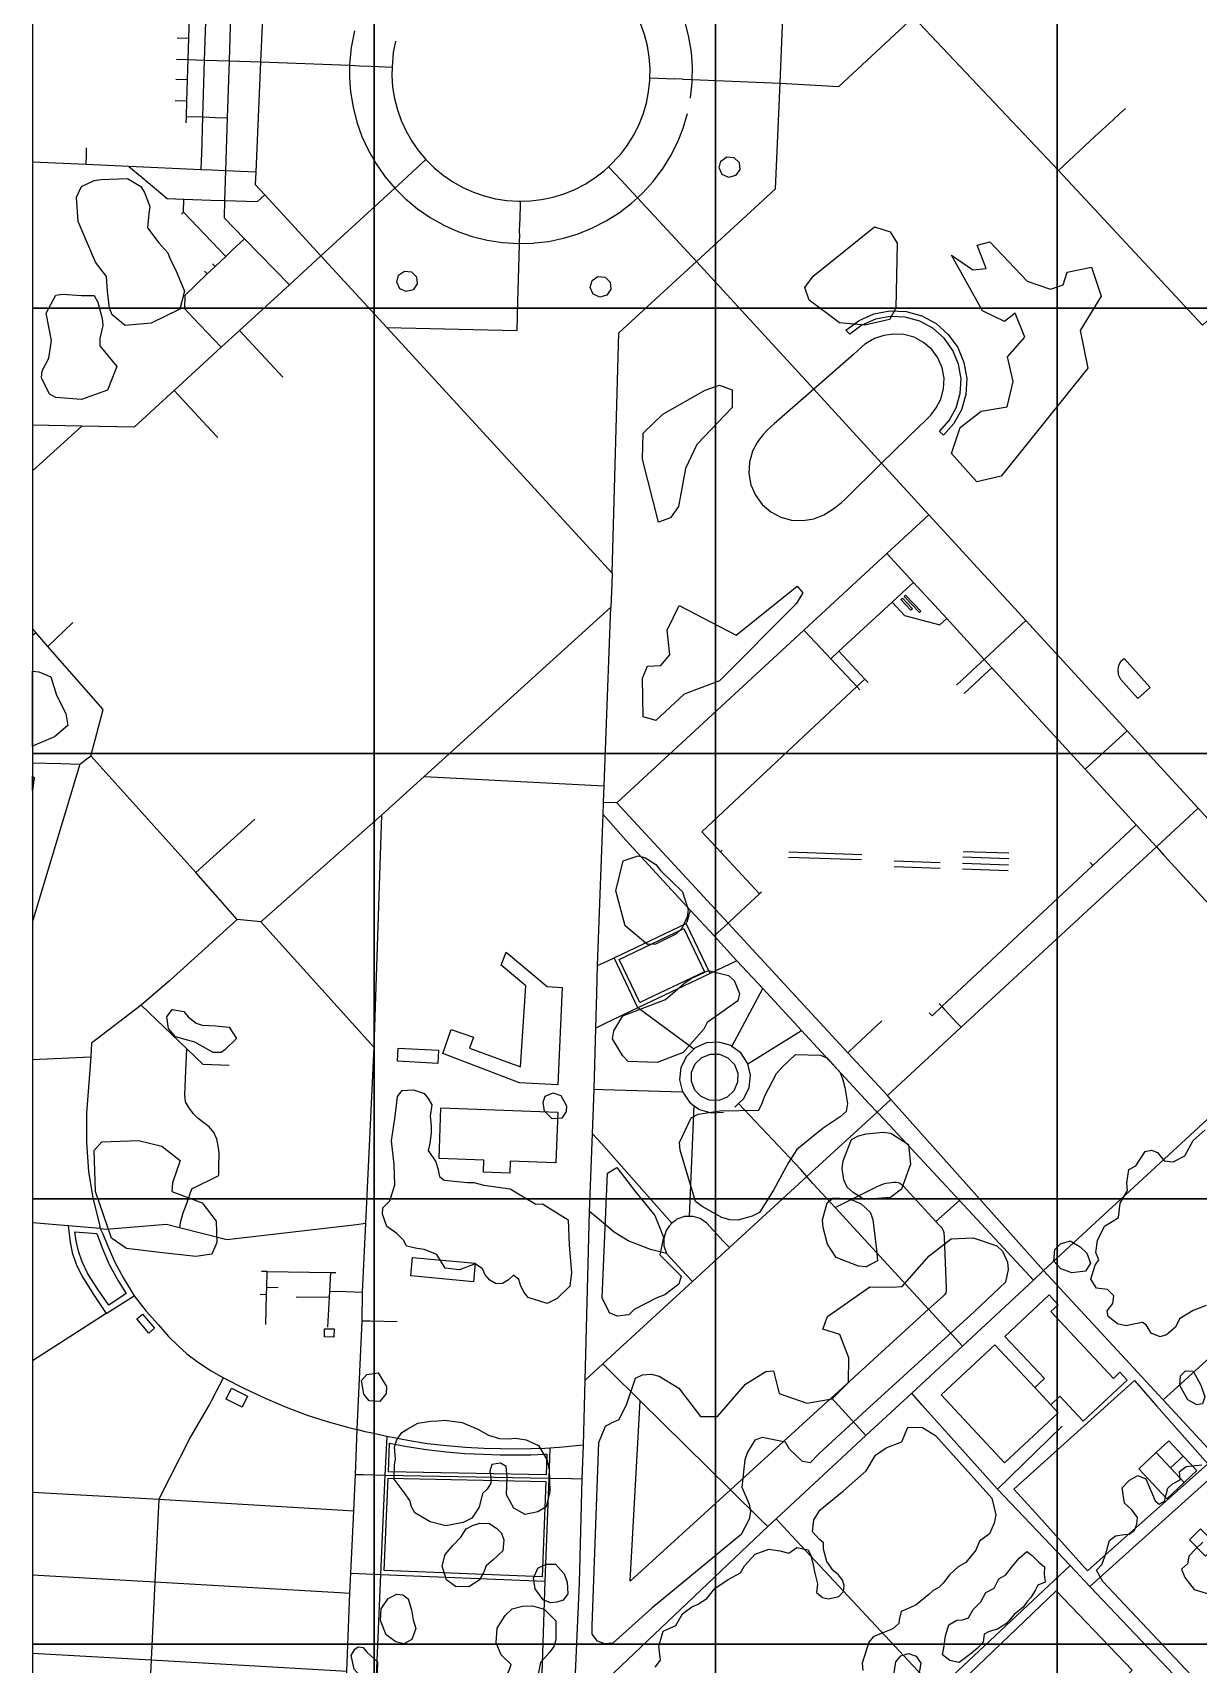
# Model space of a CAD drawing. Header units: metres. Extents: x -907 to 907, y -946 to 946.
# Drawn here: x -906.6 to -597.1, y 112.9 to 546.3 of the extents above; entities that cross this region are included whole.
import ezdxf

# ---------------------------------------------------------------- set-up
doc = ezdxf.new("R2010")
doc.units = ezdxf.units.M
for name, color, linetype in [('GREEN_ATLAS_BUILDING_OSM_LEVELS', 9, 'Continuous'), ('GREEN_ATLAS_TERRAIN_COP90', 3, 'Continuous'), ('OSM_BUILDING', 8, 'Continuous'), ('OSM_GREEN_EXISTING', 94, 'Continuous'), ('OSM_ROAD_LOCAL', 9, 'Continuous'), ('SITE_BORDER', 3, 'Continuous')]:
    doc.layers.add(name, color=color, linetype=linetype)

msp = doc.modelspace()

# ---------------------------------------------------------------- linework, layer by layer
at = {"layer": 'GREEN_ATLAS_BUILDING_OSM_LEVELS'}
for points, elevation in [([(-745.342, 288.651), (-750.831, 300.151), (-733.669, 308.344), (-728.185, 296.845)], 15.214), ([(-770.001, 292.904), (-765.987, 292.681), (-767.15, 266.833), (-777.304, 267.367), (-797.686, 275.171), (-795.454, 281.549), (-789.565, 279.479), (-790.59, 276.551), (-777.072, 271.575), (-775.659, 293.16), (-782.237, 298.648), (-780.911, 302.021)], 17.71), ([(-809.697, 273.078), (-809.522, 276.573), (-798.849, 276.028), (-799.031, 272.532)], 19.393), ([(-767.169, 259.586), (-767.65, 246.116), (-779.798, 246.55), (-779.911, 243.378), (-786.907, 243.634), (-786.795, 246.795), (-798.699, 247.218), (-798.218, 260.688)], 18.765), ([(-636.726, 211.017), (-635.388, 209.581), (-634.319, 208.435), (-636.245, 206.642), (-619.638, 188.876), (-617.906, 190.49), (-615.975, 188.419), (-627.666, 177.499), (-633.856, 184.122), (-636.27, 181.874), (-640.521, 186.416), (-637.983, 188.798), (-648.48, 200.03)], 19.085), ([(-826.597, 199.818), (-829.111, 199.863), (-829.073, 202.067), (-826.56, 202.023)], 26.314), ([(-640.521, 186.416), (-636.27, 181.874), (-634.269, 179.725), (-648.524, 166.4), (-665.393, 184.456), (-651.138, 197.781)], 19.432), ([(-662.004, 106.433), (-634.85, 132.437), (-614.655, 111.397), (-642.597, 84.77)], 21.057)]:
    msp.add_lwpolyline(points, close=True, dxfattribs=dict(at, elevation=elevation))
at = {"layer": 'GREEN_ATLAS_TERRAIN_COP90'}
for points in [[(-906.59, 473.108, 13), (-815.931, 473.108, 17), (-815.931, 591.385, 19), (-906.59, 591.385, 17)], [(-815.931, 473.108, 17), (-725.272, 473.108, 10), (-725.272, 591.385, 13), (-815.931, 591.385, 19)], [(-725.272, 473.108, 10), (-634.613, 473.108, 13), (-634.613, 591.385, 15), (-725.272, 591.385, 13)], [(-634.613, 473.108, 13), (-543.954, 473.108, 19), (-543.954, 591.385, 15), (-634.613, 591.385, 15)], [(-906.59, 354.831, 16), (-815.931, 354.831, 18), (-815.931, 473.108, 17), (-906.59, 473.108, 13)], [(-815.931, 354.831, 18), (-725.272, 354.831, 13), (-725.272, 473.108, 10), (-815.931, 473.108, 17)], [(-725.272, 354.831, 13), (-634.613, 354.831, 12), (-634.613, 473.108, 13), (-725.272, 473.108, 10)], [(-634.613, 354.831, 12), (-543.954, 354.831, 12), (-543.954, 473.108, 19), (-634.613, 473.108, 13)], [(-906.59, 236.554, 29), (-815.931, 236.554, 21), (-815.931, 354.831, 18), (-906.59, 354.831, 16)], [(-815.931, 236.554, 21), (-725.272, 236.554, 16), (-725.272, 354.831, 13), (-815.931, 354.831, 18)], [(-725.272, 236.554, 16), (-634.613, 236.554, 18), (-634.613, 354.831, 12), (-725.272, 354.831, 13)], [(-634.613, 236.554, 18), (-543.954, 236.554, 19), (-543.954, 354.831, 12), (-634.613, 354.831, 12)], [(-906.59, 118.277, 31), (-815.931, 118.277, 37), (-815.931, 236.554, 21), (-906.59, 236.554, 29)], [(-815.931, 118.277, 37), (-725.272, 118.277, 24), (-725.272, 236.554, 16), (-815.931, 236.554, 21)], [(-725.272, 118.277, 24), (-634.613, 118.277, 21), (-634.613, 236.554, 18), (-725.272, 236.554, 16)], [(-634.613, 118.277, 21), (-543.954, 118.277, 17), (-543.954, 236.554, 19), (-634.613, 236.554, 18)], [(-906.59, 0, 36), (-815.931, 0, 34), (-815.931, 118.277, 37), (-906.59, 118.277, 31)], [(-815.931, 0, 34), (-725.272, 0, 26), (-725.272, 118.277, 24), (-815.931, 118.277, 37)], [(-725.272, 0, 26), (-634.613, 0, 20), (-634.613, 118.277, 21), (-725.272, 118.277, 24)], [(-634.613, 0, 20), (-543.954, 0, 16), (-543.954, 118.277, 17), (-634.613, 118.277, 21)]]:
    msp.add_3dface(points, dxfattribs=at)
at = {"layer": 'OSM_BUILDING'}
for points, elevation in [([(-806.158, 216.06), (-805.714, 220.947), (-789.108, 219.433), (-789.552, 214.546)], 22.278), ([(-608.284, 169.194), (-604.445, 165.087), (-600.856, 161.246), (-605.502, 156.905), (-612.93, 164.853)], 19.22), ([(-607.077, 170.33), (-604.945, 172.323), (-601.106, 168.215), (-604.445, 165.087), (-608.284, 169.194)], 19.104), ([(-597.518, 164.374), (-600.856, 161.246), (-604.445, 165.087), (-601.106, 168.215)], 19.066), ([(-595.185, 141.665), (-599.431, 145.951), (-596.48, 148.868), (-592.234, 144.582)], 19.092)]:
    msp.add_lwpolyline(points, close=True, dxfattribs=dict(at, elevation=elevation))
at = {"layer": 'OSM_GREEN_EXISTING'}
for points in [[(-719.044, 511.78), (-718.869, 509.888), (-719.951, 508.318), (-721.789, 507.817), (-723.515, 508.619), (-724.328, 510.333), (-723.846, 512.17), (-722.296, 513.272), (-720.395, 513.116)], [(-867.5, 472.818), (-875.128, 469.123), (-882.005, 468.455), (-885.444, 471.304), (-886.201, 473.063), (-886.701, 477.594), (-886.951, 481.457), (-889.89, 485.308), (-894.498, 496.129), (-894.917, 502.585), (-893.66, 505.435), (-890.221, 507.027), (-888.377, 507.272), (-881.418, 507.528), (-877.898, 505.435), (-876.891, 503.843), (-875.465, 500.069), (-875.716, 498.222), (-876.134, 494.448), (-873.115, 490.429), (-870.682, 487.824), (-870.101, 486.143), (-868.675, 483.383), (-866.243, 477.594)], [(-678.917, 493.357), (-677.072, 490.34), (-677.41, 473.063), (-679.086, 470.047), (-685.626, 468.544), (-692.334, 469.212), (-700.387, 475.245), (-701.557, 478.607), (-699.381, 481.624), (-683.112, 494.704)], [(-622.908, 476.258), (-628.442, 467.197), (-626.428, 457.133), (-649.406, 428.469), (-655.946, 426.955), (-662.654, 434.502), (-660.304, 441.382), (-654.77, 445.734), (-647.893, 446.914), (-646.217, 453.616), (-647.73, 460.161), (-643.197, 465.36), (-645.717, 471.727), (-648.568, 469.546), (-654.433, 472.395), (-662.654, 487.156), (-656.952, 483.294), (-653.426, 483.628), (-655.777, 489.839), (-652.426, 490.674), (-642.528, 480.277), (-636.326, 478.095), (-632.968, 479.275), (-631.962, 482.626), (-625.422, 483.973)], [(-804.658, 481.423), (-804.483, 479.531), (-805.564, 477.972), (-807.396, 477.472), (-809.128, 478.262), (-809.941, 479.987), (-809.459, 481.824), (-807.903, 482.926), (-806.008, 482.77)], [(-753.257, 479.999), (-753.082, 478.106), (-754.164, 476.548), (-755.996, 476.047), (-757.728, 476.837), (-758.54, 478.562), (-758.059, 480.399), (-756.502, 481.501), (-754.608, 481.345)], [(-902.97, 471.727), (-900.45, 476.503), (-898.605, 476.837), (-893.579, 476.425), (-890.221, 476.425), (-889.302, 474.666), (-888.126, 470.303), (-887.958, 468.455), (-888.714, 465.015), (-888.714, 463.089), (-884.269, 457.557), (-886.701, 451.267), (-893.66, 448.84), (-900.45, 449.341), (-902.132, 450.265), (-904.226, 454.629), (-904.057, 456.466), (-902.294, 459.816), (-901.544, 464.514)], [(-687.189, 469.835), (-683.237, 471.56), (-678.998, 472.362), (-674.678, 472.184), (-670.514, 471.037), (-666.712, 468.978), (-663.48, 466.128), (-660.973, 462.622), (-659.322, 458.659), (-658.603, 454.428), (-658.841, 450.165), (-660.022, 446.079), (-662.029, 442.417), (-664.743, 439.334), (-665.849, 440.291), (-663.267, 443.219), (-661.392, 446.625), (-660.297, 450.399), (-660.072, 454.328), (-660.735, 458.224), (-662.254, 461.887), (-664.568, 465.126), (-667.55, 467.765), (-671.058, 469.668), (-674.909, 470.726), (-678.892, 470.893), (-682.812, 470.147), (-686.463, 468.555), (-689.658, 466.184), (-690.646, 467.264)], [(-720.845, 446.747), (-730.236, 436.851), (-733.256, 430.472), (-735.1, 420.42), (-737.282, 417.392), (-740.465, 416.224), (-744.66, 432.988), (-744.491, 439.868), (-739.289, 444.899), (-728.054, 451.267), (-724.196, 452.614), (-720.845, 451.434)], [(-702.063, 397.444), (-703.907, 394.594), (-724.196, 374.134), (-733.587, 370.616), (-741.134, 363.569), (-744.491, 364.571), (-744.66, 374.802), (-743.316, 377.996), (-739.796, 378.163), (-737.445, 381.013), (-738.12, 387.548), (-734.932, 394.093), (-719.838, 386.212), (-703.57, 399.292)], [(-673.396, 392.88), (-676.078, 395.707), (-675.672, 396.075), (-672.996, 393.269)], [(-675.19, 396.531), (-674.809, 396.887), (-670.739, 392.602), (-671.12, 392.245)], [(-618.244, 378.23), (-617.675, 379.355), (-616.762, 380.067), (-609.878, 372.386), (-613.155, 369.447), (-617.675, 374.501), (-618.275, 375.748), (-618.382, 377.184)], [(-904.983, 376.483), (-901.794, 375.136), (-900.287, 370.282), (-897.768, 365.417), (-897.267, 362.234), (-900.787, 359.206), (-905.989, 357.035), (-906.59, 356.707), (-906.59, 376.661)], [(-906.152, 348.475), (-906.59, 344.996), (-906.59, 348.803)], [(-732.524, 313.387), (-732.837, 311.439), (-734.269, 308.366), (-735.807, 306.83), (-741.234, 304.169), (-743.385, 304.069), (-749.318, 309.09), (-751.782, 318.307), (-749.831, 326.289), (-745.842, 327.624), (-743.891, 327.112), (-741.128, 325.365), (-739.902, 323.728), (-734.062, 318.095)], [(-740.796, 272.733), (-748.48, 273.044), (-750.012, 274.581), (-752.676, 279.078), (-752.269, 281.126), (-749.912, 285.123), (-738.545, 289.531), (-733.425, 293.928), (-731.787, 295.052), (-727.179, 297.212), (-721.852, 295.876), (-720.32, 294.54), (-718.882, 291.067), (-719.395, 289.119), (-727.485, 283.386), (-728.404, 281.638), (-733.837, 275.393)], [(-856.515, 275.449), (-858.697, 275.371), (-863.561, 278.132), (-868.675, 279.557), (-870.52, 281.828), (-870.939, 284.922), (-869.513, 286.848), (-866.412, 286.269), (-865.318, 284.922), (-863.136, 283.163), (-861.548, 282.662), (-857.94, 282.495), (-854.42, 282.162), (-852.488, 279.145), (-855.589, 276.117)], [(-713.605, 232.958), (-715.556, 231.934), (-719.344, 230.91), (-721.495, 231.01), (-723.646, 231.622), (-728.867, 234.495), (-730.605, 235.83), (-734.7, 249.445), (-734.807, 251.493), (-731.73, 258.05), (-729.892, 259.074), (-724.153, 259.886), (-713.811, 260.098), (-712.892, 261.935), (-712.173, 263.883), (-709.103, 269.816), (-707.771, 271.352), (-704.083, 274.837), (-697.43, 274.737), (-695.586, 273.913), (-692.203, 270.128), (-691.49, 268.18), (-690.978, 266.132), (-690.259, 261.835), (-690.565, 259.786), (-692.203, 258.35), (-696.711, 255.278), (-703.676, 249.645), (-705.927, 246.172), (-709.922, 238.892)], [(-724.446, 262.669), (-726.885, 262.714), (-729.123, 263.694), (-730.818, 265.441), (-731.705, 267.712), (-731.662, 270.161), (-730.686, 272.399), (-728.929, 274.091), (-726.653, 274.981), (-724.215, 274.937), (-721.977, 273.957), (-720.282, 272.198), (-719.395, 269.928), (-719.438, 267.49), (-720.414, 265.252), (-722.177, 263.56)], [(-763.942, 213.322), (-767.3, 210.049), (-769.982, 208.713), (-775.009, 210.305), (-776.103, 211.641), (-776.941, 213.399), (-777.529, 215.169), (-778.954, 216.26), (-780.211, 215.08), (-781.805, 214.079), (-783.562, 213.989), (-785.244, 214.913), (-786.413, 216.338), (-787.17, 217.93), (-789.102, 219.277), (-793.291, 217.685), (-797.067, 218.097), (-799.243, 221.793), (-802.682, 223.129), (-804.526, 223.385), (-807.296, 223.964), (-808.046, 225.478), (-809.891, 227.326), (-812.579, 229.162), (-813.667, 232.435), (-813.586, 234.194), (-811.742, 236.042), (-810.397, 240.239), (-810.647, 245.682), (-811.316, 251.972), (-810.397, 257.927), (-810.147, 259.942), (-809.728, 263.716), (-808.465, 265.308), (-805.452, 265.475), (-802.682, 264.551), (-801.594, 263.204), (-800.587, 261.534), (-801.006, 258.517), (-800.756, 255.912), (-800.756, 254.154), (-801.175, 251.215), (-801.594, 249.378), (-799.5, 246.361), (-798.912, 244.257), (-798.574, 242.498), (-797.317, 241.497), (-791.109, 240.907), (-789.433, 240.907), (-786.832, 240.15), (-779.792, 239.226), (-775.853, 236.799), (-773.002, 235.118), (-771.239, 235.207), (-764.449, 231.01), (-764.111, 224.22), (-763.524, 217.006)], [(-764.949, 259.775), (-766.125, 258.005), (-768.638, 257.838), (-770.651, 259.853), (-771.07, 262.202), (-770.482, 263.794), (-768.388, 264.718), (-766.375, 263.961), (-764.868, 261.278)], [(-859.028, 221.871), (-863.223, 221.203), (-872.108, 222.205), (-881.668, 223.385), (-885.694, 226.068), (-889.89, 238.48), (-890.221, 249.378), (-888.208, 251.727), (-878.485, 252.061), (-872.277, 250.547), (-867.412, 246.695), (-869.426, 240.817), (-869.595, 238.48), (-861.548, 235.452), (-857.859, 230.598), (-857.646, 224.977)], [(-685.794, 236.398), (-688.764, 238.246), (-690.296, 239.671), (-691.221, 241.619), (-691.628, 244.591), (-691.428, 246.639), (-689.171, 252.272), (-687.326, 253.296), (-685.282, 253.808), (-680.774, 254.22), (-678.729, 254.009), (-674.015, 250.936), (-673.49, 245.771), (-675.916, 239.092), (-678.829, 236.91)], [(-740.033, 221.659), (-734.375, 215.971), (-734.994, 213.923), (-738.783, 211.062), (-740.828, 210.238), (-746.874, 207.166), (-748.305, 205.73), (-751.375, 205.429), (-753.426, 206.242), (-755.37, 210.238), (-753.951, 243.322), (-751.475, 244.881), (-746.498, 238.38), (-741.434, 232.112), (-739.089, 226.413)], [(-685.282, 218.476), (-687.326, 218.687), (-693.266, 220.936), (-695.523, 224.52), (-696.749, 228.929), (-696.855, 230.977), (-695.623, 235.474), (-694.085, 236.81), (-690.296, 236.598), (-688.352, 235.986), (-686.507, 235.174), (-684.256, 233.014), (-683.537, 231.077), (-682.518, 222.984), (-682.312, 220.112)], [(-886.363, 208.29), (-889.189, 212.386), (-891.922, 216.65), (-893.435, 219.8), (-894.373, 222.639), (-895.035, 225.322), (-895.367, 227.76), (-889.514, 227.303), (-888.151, 223.496), (-886.257, 219.11), (-883.869, 214.769), (-881.755, 211.418)], [(-668.544, 221.403), (-662.705, 225.912), (-656.865, 226.212), (-650.619, 224.064), (-649.087, 222.628), (-647.755, 219.767), (-647.549, 217.819), (-648.268, 214.446), (-656.558, 206.654), (-685.325, 180.393), (-697.761, 168.916), (-700.187, 166.412), (-702.232, 166.823), (-705.614, 170.096), (-706.74, 171.944), (-712.886, 173.169), (-714.83, 172.456), (-716.775, 169.284), (-717.494, 167.235), (-718.313, 159.966), (-716.362, 155.458), (-715.956, 153.51), (-716.362, 151.461), (-718.513, 147.365), (-742.172, 127.806), (-752.513, 118.589), (-754.664, 118.388), (-756.608, 119.101), (-758.046, 120.949), (-758.046, 123.197), (-756.302, 171.844), (-754.458, 176.141), (-752.719, 177.165), (-750.875, 177.989), (-748.824, 182.085), (-746.573, 188.943), (-744.629, 189.766), (-742.272, 189.967), (-740.227, 189.455), (-735, 186.282), (-729.267, 178.701), (-724.759, 178.701), (-717.287, 187.306), (-711.96, 190.679), (-709.916, 190.891), (-708.415, 184.846), (-701.031, 182.252), (-694.285, 183.399), (-689.94, 187.774), (-689.89, 194.353), (-692.266, 200.553), (-696.805, 201.945), (-695.579, 205.329), (-684.313, 213.21), (-678.679, 213.11), (-675.709, 213.31)], [(-626.679, 222.127), (-625.759, 219.444), (-627.097, 217.34), (-630.705, 216.928), (-633.637, 217.93), (-635.488, 220.023), (-635.232, 223.051), (-633.725, 224.643), (-631.124, 225.4), (-628.442, 223.797)], [(-878.942, 204.639), (-877.46, 205.919), (-874.234, 202.167), (-875.716, 200.887)], [(-595.404, 183.978), (-595.992, 182.13), (-597.499, 181.874), (-599.85, 183.132), (-602.026, 186.994), (-601.863, 189.51), (-600.519, 190.846), (-598.505, 190.768), (-596.411, 187.072)], [(-812.661, 186.738), (-812.742, 184.813), (-814.424, 182.72), (-817.275, 182.887), (-818.7, 184.646), (-819.288, 188.33), (-817.863, 189.922), (-814.843, 190.345), (-813.749, 188.586)], [(-594.554, 166.178), (-626.541, 137.724), (-640.215, 153.098), (-646.048, 159.487), (-614.018, 188.33), (-608.228, 181.551)], [(-850.988, 181.262), (-855.183, 183.343), (-853.751, 186.226), (-849.556, 184.145)], [(-787.17, 158.319), (-788.008, 154.623), (-790.021, 151.773), (-792.284, 150.604), (-796.899, 149.68), (-801.006, 150.771), (-805.114, 153.198), (-806.039, 154.712), (-806.458, 156.393), (-807.965, 158.563), (-810.566, 162.092), (-810.479, 165.777), (-810.229, 167.458), (-810.479, 170.642), (-809.891, 172.567), (-808.553, 174.504), (-806.959, 175.506), (-804.358, 176.931), (-802.601, 177.265), (-800.838, 177.521), (-798.993, 177.599), (-797.149, 177.766), (-792.534, 177.187), (-788.427, 175.339), (-785.576, 173.825), (-782.643, 172.901), (-780.38, 172.824), (-778.367, 172.99), (-775.516, 172.567), (-772.327, 171.065), (-769.982, 167.124), (-769.476, 164.608), (-769.313, 158.82), (-770.232, 154.79), (-772.496, 153.454), (-775.853, 152.697), (-778.867, 154.378), (-780.799, 157.896), (-780.63, 162.593), (-780.88, 165.443), (-782.393, 166.367), (-784.656, 166.033), (-785.244, 164.185), (-784.907, 162.504), (-784.907, 161.079), (-785.913, 159.487)], [(-770.289, 163.239), (-812.148, 164.018), (-811.823, 171.655), (-807.246, 170.797), (-802.013, 169.974), (-796.736, 169.361), (-791.803, 168.95), (-786.895, 168.705), (-782.443, 168.593), (-778.542, 168.527), (-774.309, 168.571), (-770.489, 168.705), (-770.088, 168.727)], [(-770.351, 161.502), (-771.308, 136.144), (-813.267, 137.847), (-812.217, 162.348)], [(-786.92, 137.268), (-788.008, 135.264), (-790.777, 133.494), (-794.298, 133.583), (-796.73, 135.342), (-797.818, 139.027), (-797.067, 142.133), (-795.054, 144.482), (-792.872, 146.663), (-791.446, 148.923), (-789.771, 149.769), (-787.839, 150.437), (-785.325, 150.348), (-783.312, 149.012), (-782.137, 147.754), (-781.468, 145.996), (-781.718, 143.057), (-784.319, 140.708), (-786.163, 139.116)], [(-764.699, 134.752), (-764.53, 131.658), (-765.706, 129.977), (-767.381, 129.476), (-769.057, 129.22), (-771.07, 130.066), (-773.165, 132.993), (-773.584, 135.843), (-772.496, 138.448), (-770.232, 139.539), (-767.8, 139.539), (-765.456, 136.934)], [(-657.778, 115.561), (-660.635, 113.423), (-663.073, 113.947), (-664.999, 115.427), (-664.699, 117.342), (-664.261, 120.514), (-663.374, 123.387), (-661.235, 124.644), (-659.753, 124.722), (-658.128, 125.312), (-656.871, 127.528), (-654.808, 129.52), (-653.482, 132.025), (-651.344, 133.127), (-650.087, 135.654), (-648.237, 136.678), (-646.467, 138.971), (-644.698, 141.109), (-642.628, 142.879), (-641.228, 141.843), (-639.458, 140.073), (-637.908, 138.815), (-638.058, 136.901), (-637.758, 134.763), (-639.752, 133.94), (-640.34, 132.693), (-641.597, 130.7), (-642.478, 129.665), (-643.585, 128.118), (-645.954, 126.125), (-648.018, 123.765), (-650.431, 122.262), (-652.67, 121.617), (-653.926, 120.96), (-654.22, 118.811), (-655.839, 117.119)], [(-804.864, 122.429), (-805.871, 119.49), (-808.046, 118.411), (-810.147, 118.911), (-812.742, 120.748), (-814.255, 124.522), (-814.086, 127.628), (-812.242, 130.4), (-809.891, 131.569), (-808.303, 131.402), (-806.877, 130.311), (-806.039, 127.372), (-805.533, 124.778)], [(-772.746, 107.334), (-773.921, 105.241), (-776.86, 104.818), (-780.211, 106.499), (-781.468, 108.759), (-780.042, 111.275), (-779.542, 112.867), (-782.224, 115.472), (-783.562, 118.655), (-783.231, 122.518), (-781.13, 125.869), (-779.286, 127.628), (-776.522, 128.385), (-773.84, 128.463), (-770.739, 127.55), (-767.719, 124.444), (-767.719, 119.412), (-768.219, 117.654), (-769.476, 115.973), (-771.739, 113.379), (-772.496, 109.85)], [(-815.012, 113.624), (-815.093, 110.607), (-817.106, 109.093), (-819.201, 109.349), (-821.214, 111.609), (-822.052, 115.305), (-821.045, 116.975), (-820.126, 117.565), (-818.863, 117.398), (-817.863, 116.14)], [(-671.039, 101.969), (-671.789, 100.633), (-674.221, 99.709), (-675.903, 100.043), (-677.072, 100.711), (-679.173, 104.907), (-678.917, 108.091), (-677.91, 110.184), (-677.41, 113.546), (-676.066, 115.216), (-674.059, 115.806), (-672.046, 115.138), (-670.789, 113.212), (-671.12, 111.197), (-671.627, 109.516), (-671.039, 107.924), (-670.032, 106.076), (-670.201, 103.728)]]:
    msp.add_lwpolyline(points, close=True, dxfattribs=at)
for points in [[(-594.985, 208.201), (-598.505, 206.865), (-602.113, 204.683), (-603.201, 202.501), (-605.552, 200.408), (-607.227, 199.908), (-609.66, 200.831), (-610.916, 203.091), (-611.923, 203.681), (-614.355, 203.258), (-616.281, 202.835), (-618.544, 203.347), (-621.064, 205.273), (-621.314, 206.776), (-619.807, 208.713), (-619.551, 210.806), (-621.233, 212.487), (-624.165, 212.821), (-625.672, 215.247), (-624.503, 218.943), (-623.496, 220.368), (-624.334, 222.294), (-623.827, 225.478), (-621.983, 229.251), (-619.97, 230.509), (-618.294, 231.6), (-617.875, 235.374), (-615.949, 238.725), (-616.118, 240.817), (-615.531, 244.346), (-613.686, 245.348), (-611.254, 249.122), (-609.572, 249.456), (-607.984, 248.866), (-606.14, 246.606), (-603.789, 246.361), (-600.688, 247.953), (-598.505, 252.061), (-595.323, 254.911)], [(-741.303, 112.199), (-739.877, 114.047), (-740.296, 117.731), (-739.208, 121.761), (-735.857, 123.264), (-734.094, 126.37), (-731.58, 128.218), (-730.067, 128.808), (-727.554, 130.4), (-725.459, 133.082), (-721.933, 135.431), (-718.663, 137.19), (-717.575, 139.116), (-714.724, 142.222), (-711.116, 143.48), (-708.184, 143.057), (-705.833, 142.467), (-703.739, 143.981), (-700.719, 143.313), (-699.968, 141.799), (-699.462, 139.784), (-698.874, 137.101), (-698.205, 134.34), (-698.455, 131.992), (-696.861, 130.645), (-695.273, 130.311), (-692.503, 130.901), (-691.328, 132.236), (-691.159, 133.917), (-691.578, 135.264), (-692.672, 136.689), (-694.01, 137.858), (-695.692, 140.207), (-696.611, 143.48), (-696.611, 145.149), (-697.699, 146.073), (-699.55, 148.088), (-699.212, 151.272), (-697.536, 153.955), (-691.328, 158.986), (-685.294, 164.274), (-682.775, 168.46), (-680.011, 170.386), (-675.816, 171.989), (-674.221, 175.929), (-670.37, 175.84), (-666.925, 173.658), (-651.919, 157.061), (-650.831, 152.619), (-651.332, 150.437), (-652.588, 147.587), (-655.189, 145.65), (-656.196, 143.224), (-658.797, 139.951), (-660.891, 138.86), (-661.898, 137.858), (-663.155, 136.689), (-664.83, 134.507), (-666.006, 133.327), (-667.519, 132.492), (-668.688, 131.491), (-672.046, 128.719), (-673.552, 128.051), (-675.984, 126.96), (-676.491, 124.778), (-676.641, 123.798), (-678.248, 122.351), (-681.268, 121.093), (-683.45, 120.247), (-684.619, 118.822), (-686.382, 113.212), (-686.213, 111.275)], [(-560.604, 69.352), (-622.489, 134.93), (-624.165, 137.947), (-622.658, 139.539), (-621.652, 142.389), (-620.726, 145.829), (-619.051, 147.086), (-616.7, 147.42), (-615.443, 147.498), (-614.018, 148.589), (-613.43, 150.181), (-613.267, 151.94), (-614.774, 153.955), (-616.7, 155.714), (-617.288, 159.821), (-615.362, 161.836), (-613.18, 163.094), (-610.998, 162.17), (-609.241, 157.985), (-608.572, 156.304), (-607.478, 155.469), (-606.052, 156.226), (-605.633, 158.063), (-605.214, 159.743), (-603.958, 160.834), (-601.944, 161.925), (-602.113, 164.107), (-600.35, 165.443), (-596.161, 165.866)], [(-595.904, 145.406), (-597.836, 143.48), (-599.6, 141.632), (-599.931, 139.617), (-601.607, 138.192), (-600.688, 136.01), (-598.174, 132.826), (-593.897, 131.491)]]:
    msp.add_lwpolyline(points, dxfattribs=at)
at = {"layer": 'OSM_ROAD_LOCAL'}
for points in [[(-730.042, 612.035), (-713.355, 594.079), (-672.746, 550.375), (-634.213, 509.665)], [(-750.981, 466.573), (-730.374, 485.498), (-709.347, 504.8), (-708.165, 532.808), (-706.777, 565.748), (-723.759, 584.294), (-741.434, 603.608), (-746.367, 603.775), (-772.552, 604.654), (-774.221, 604.71), (-800.125, 605.589), (-802.226, 605.656), (-821.47, 587.678), (-823.352, 585.919), (-844.841, 565.837), (-846.054, 538.508), (-847.355, 509.186), (-847.499, 505.914), (-844.96, 503.153), (-830.055, 486.956), (-812.542, 467.909), (-778.079, 467.163)], [(-853.42, 571.013), (-853.964, 553.881), (-854.445, 538.775), (-854.927, 523.647), (-855.37, 509.543), (-855.621, 501.684), (-855.764, 497.075), (-850.362, 491.531), (-838.42, 479.286)], [(-861.71, 513.962), (-861.398, 523.858), (-860.923, 538.987), (-860.447, 554.082), (-860.135, 564.1)], [(-692.541, 531.996), (-672.746, 550.375), (-662.686, 559.714), (-657.89, 564.167)], [(-864.843, 556.019), (-864.899, 554.226), (-865.018, 550.386), (-865.193, 544.753), (-865.374, 539.12), (-865.537, 533.81), (-865.718, 528.044), (-865.849, 524.003), (-865.899, 522.289)], [(-821.151, 546.735), (-821.958, 542.738), (-821.989, 542.438), (-822.396, 538.675), (-822.421, 537.584), (-822.477, 534.59), (-822.352, 532.842), (-822.183, 530.504), (-821.527, 526.474), (-820.514, 522.511), (-819.151, 518.66), (-817.444, 514.953), (-815.418, 511.402), (-813.455, 508.596), (-813.073, 508.051), (-810.441, 504.923), (-807.54, 502.051), (-807.171, 501.739), (-804.395, 499.435), (-801.025, 497.131), (-797.461, 495.127), (-793.735, 493.446), (-789.871, 492.11), (-785.907, 491.13), (-782.499, 490.607), (-781.868, 490.507), (-777.441, 490.251), (-773.702, 490.351), (-773.24, 490.407), (-769.645, 490.83), (-765.643, 491.665), (-761.729, 492.856), (-757.946, 494.392), (-754.308, 496.262), (-752.87, 497.164), (-750.856, 498.444), (-747.618, 500.938), (-746.029, 502.396), (-744.61, 503.698), (-741.865, 506.726), (-740.296, 508.797), (-739.402, 509.988), (-737.239, 513.461), (-735.394, 517.101), (-733.887, 520.908), (-732.731, 524.827)], [(-810.229, 544.029), (-810.829, 541.013), (-811.179, 537.117), (-811.223, 534.879), (-811.004, 531.807), (-810.51, 528.779), (-809.747, 525.795), (-808.715, 522.89), (-807.434, 520.096), (-805.908, 517.424), (-804.145, 514.908), (-802.163, 512.548), (-799.981, 510.389), (-797.611, 508.418), (-795.073, 506.682), (-792.391, 505.168), (-789.583, 503.91), (-786.676, 502.908), (-783.687, 502.162), (-780.649, 501.695), (-777.56, 501.494), (-777.129, 501.517), (-774.434, 501.606), (-771.458, 501.94), (-768.432, 502.563), (-765.493, 503.465), (-762.642, 504.622), (-759.903, 506.025), (-757.302, 507.673), (-754.864, 509.543), (-753.67, 510.645), (-750.531, 513.906), (-748.68, 516.367), (-747.049, 518.971), (-745.667, 521.721), (-744.529, 524.582), (-743.654, 527.532), (-743.053, 530.549), (-742.722, 533.588), (-742.703, 534.267), (-742.659, 536.705), (-742.878, 539.755), (-743.372, 542.794), (-744.135, 545.766), (-745.16, 548.672)], [(-731.924, 528.834), (-731.912, 528.935), (-731.487, 532.898), (-731.468, 533.788), (-731.405, 536.983), (-731.518, 538.519), (-731.699, 541.057), (-732.356, 545.087), (-733.368, 549.05)], [(-868.232, 544.842), (-865.193, 544.753)], [(-868.407, 539.22), (-865.374, 539.12), (-860.923, 538.987), (-857.571, 538.875)], [(-857.571, 538.875), (-854.445, 538.775), (-846.054, 538.508)], [(-846.054, 538.508), (-822.421, 537.584), (-819.801, 537.473)], [(-819.801, 537.473), (-816.712, 537.35)], [(-816.712, 537.35), (-811.179, 537.117)], [(-868.575, 533.911), (-865.537, 533.81)], [(-742.703, 534.267), (-736.282, 533.988)], [(-734.094, 533.899), (-736.282, 533.988)], [(-734.094, 533.899), (-731.468, 533.788), (-708.165, 532.808), (-692.541, 531.996)], [(-865.718, 528.044), (-868.757, 528.144)], [(-619.745, 523.101), (-618, 524.727)], [(-618, 524.727), (-616.475, 526.14)], [(-865.849, 524.003), (-861.398, 523.858), (-858.046, 523.747)], [(-858.046, 523.747), (-854.927, 523.647)], [(-634.213, 509.665), (-624.534, 518.66), (-619.745, 523.101)], [(-847.355, 509.186), (-855.37, 509.543), (-859.009, 509.71), (-861.842, 509.832), (-881.055, 510.689), (-892.409, 511.201), (-906.59, 511.839)], [(-892.409, 511.201), (-892.322, 513.873), (-892.272, 515.632)], [(-861.842, 509.832), (-861.76, 512.482), (-861.71, 513.962)], [(-805.821, 509.186), (-802.163, 512.548)], [(-881.055, 510.689), (-877.629, 507.873), (-870.914, 502.173), (-866.418, 502.029), (-859.253, 501.806), (-855.621, 501.684), (-846.924, 501.416), (-844.96, 503.153)], [(-808.484, 506.726), (-805.821, 509.186)], [(-750.362, 507.071), (-753.67, 510.645)], [(-748.249, 504.789), (-750.362, 507.071)], [(-527.072, 403.422), (-553.626, 432.009), (-580.08, 460.484), (-591.49, 472.763), (-596.023, 468.555), (-634.213, 509.665)], [(-830.055, 486.956), (-810.441, 504.923), (-808.484, 506.726)], [(-730.374, 485.498), (-746.029, 502.396), (-748.249, 504.789)], [(-867.094, 498.055), (-866.531, 498.6)], [(-855.314, 486.834), (-866.531, 498.6), (-866.418, 502.029)], [(-777.129, 501.517), (-777.279, 496.062)], [(-777.366, 492.9), (-777.279, 496.062)], [(-850.362, 491.531), (-853.607, 488.448)], [(-777.366, 492.9), (-777.441, 490.251), (-777.535, 486.834)], [(-879.623, 441.526), (-874.365, 446.335), (-874.065, 446.614), (-869.013, 451.245), (-856.515, 462.699), (-851.682, 467.13), (-838.42, 479.286), (-830.055, 486.956)], [(-854.645, 487.468), (-855.314, 486.834), (-858.165, 484.14), (-860.241, 482.169), (-866.225, 476.492), (-866.275, 473.008), (-863.949, 470.547), (-856.515, 462.699)], [(-853.607, 488.448), (-854.645, 487.468)], [(-777.535, 486.834), (-777.866, 474.789)], [(-730.374, 485.498), (-699.224, 451.545), (-681.186, 431.886), (-668.657, 418.227), (-642.878, 390.13), (-642.86, 390.108), (-616.037, 360.876), (-597.161, 340.293), (-595.473, 338.456), (-555.127, 294.485), (-524.69, 261.311), (-499.575, 233.927), (-495.073, 229.018), (-479.836, 212.42), (-465.399, 196.679), (-463.692, 194.809), (-449.637, 179.492), (-447.343, 176.998), (-416.931, 143.847), (-397.799, 122.986), (-396.467, 121.539), (-379.173, 102.681)], [(-860.941, 482.904), (-860.241, 482.169)], [(-858.878, 484.885), (-858.165, 484.14)], [(-777.866, 474.789), (-778.079, 467.163)], [(-846.986, 462.098), (-851.682, 467.13)], [(-812.542, 467.909), (-752.713, 402.732)], [(-752.713, 402.732), (-750.981, 466.573)], [(-669.813, 442.996), (-668.163, 444.677), (-666.731, 446.58), (-665.468, 448.94), (-664.718, 451.668), (-664.599, 454.495), (-665.105, 457.267), (-666.225, 459.872), (-667.894, 462.154), (-670.026, 464.013), (-672.521, 465.349), (-675.247, 466.095), (-677.998, 466.217), (-680.58, 465.828), (-683.068, 465.037), (-685.613, 463.557), (-687.389, 461.942)], [(-840.146, 454.774), (-846.986, 462.098)], [(-688.683, 460.807), (-699.224, 451.545), (-709.691, 442.361)], [(-688.683, 460.807), (-687.389, 461.942)], [(-869.013, 451.245), (-863.699, 445.501)], [(-863.699, 445.501), (-859.166, 440.603)], [(-709.691, 442.361), (-710.497, 441.66)], [(-669.813, 442.996), (-671.114, 441.727)], [(-879.623, 441.526), (-893.497, 441.76), (-906.59, 441.984)], [(-906.59, 429.847), (-893.497, 441.76)], [(-859.166, 440.603), (-857.459, 438.755)], [(-710.497, 441.66), (-711.479, 440.781), (-712.611, 439.578), (-714.136, 437.63), (-715.499, 435.092), (-716.293, 432.187), (-716.425, 429.17), (-715.881, 426.198), (-714.693, 423.426), (-712.911, 420.988), (-710.635, 419.018), (-707.978, 417.593), (-705.07, 416.791), (-702.057, 416.658), (-699.206, 417.181), (-696.517, 418.194), (-694.41, 419.496), (-693.172, 420.376), (-691.809, 421.511)], [(-690.984, 422.313), (-681.186, 431.886), (-671.114, 441.727)], [(-690.984, 422.313), (-691.809, 421.511)], [(-668.657, 418.227), (-679.798, 407.941), (-701.825, 387.603), (-751.525, 341.695), (-755.008, 341.829)], [(-679.798, 407.941), (-672.74, 400.249), (-663.905, 390.631), (-653.957, 379.811), (-651.913, 377.585), (-627.172, 350.645), (-613.586, 335.851), (-608.247, 330.04), (-606.233, 327.847), (-566.075, 284.121), (-536.051, 250.936), (-510.904, 223.53)], [(-752.713, 402.732), (-752.813, 399.96), (-753.038, 393.693)], [(-674.609, 398.524), (-672.74, 400.249)], [(-694.691, 379.978), (-692.528, 381.982), (-678.417, 395.006), (-674.609, 398.524)], [(-678.417, 395.006), (-675.084, 391.5), (-665.731, 388.961), (-663.905, 390.631)], [(-753.038, 393.693), (-802.632, 348.708), (-813.986, 338.411)], [(-762.936, 100.544), (-761.391, 134.585), (-760.672, 162.215), (-760.36, 171.143), (-759.878, 188.431), (-758.734, 233.181), (-757.934, 253.853), (-757.484, 265.642), (-757.071, 281.917), (-756.834, 291.212), (-756.577, 298.481), (-755.127, 338.589), (-755.008, 341.829), (-754.883, 346.259), (-753.038, 393.693)], [(-653.957, 379.811), (-642.878, 390.13)], [(-816.037, 276.796), (-845.992, 310.103), (-852.313, 310.693), (-863.236, 323.227), (-891.121, 354.207), (-890.002, 358.438), (-887.876, 366.486), (-902.544, 383.217), (-905.764, 386.98), (-906.59, 387.927)], [(-906.59, 386.28), (-905.764, 386.98)], [(-902.544, 383.217), (-895.904, 389.618)], [(-697.199, 382.661), (-701.825, 387.603)], [(-686.932, 371.696), (-687.764, 372.586), (-694.691, 379.978), (-697.199, 382.661)], [(-684.782, 373.7), (-685.619, 374.59), (-692.528, 381.982)], [(-661.342, 372.943), (-655.721, 378.175), (-653.957, 379.811)], [(-659.272, 370.727), (-653.664, 375.959), (-651.913, 377.585)], [(-685.619, 374.59), (-687.764, 372.586), (-728.904, 333.981), (-723.984, 328.704), (-713.567, 317.55)], [(-627.172, 350.645), (-616.037, 360.876)], [(-906.59, 352.368), (-899.137, 352.148), (-894.035, 351.992)], [(-894.035, 351.992), (-906.421, 310.826), (-906.59, 310.215)], [(-894.035, 351.992), (-891.121, 354.207)], [(-802.632, 348.708), (-754.883, 346.259)], [(-813.986, 338.411), (-824.571, 329.049), (-845.992, 310.103)], [(-813.986, 338.411), (-816.037, 276.796), (-818.188, 230.053), (-819.144, 211.752), (-819.232, 204.082), (-820.526, 175.328), (-820.926, 163.35), (-821.439, 153.721), (-822.208, 137.123), (-822.433, 131.813), (-823.258, 111.13), (-823.971, 96.514), (-824.496, 86.518), (-824.796, 81.208)], [(-640.884, 214.936), (-643.072, 217.296), (-660.535, 236.086), (-680.405, 257.538), (-682.343, 259.586), (-684.406, 261.701), (-702.457, 281.238), (-712.761, 292.381), (-719.595, 299.783), (-725.678, 306.374), (-731.949, 313.164), (-749.137, 331.765), (-755.127, 338.589)], [(-529.805, 102.625), (-561.223, 134.318), (-575.409, 149.613), (-590.284, 165.677), (-606.465, 183.154), (-607.79, 184.59), (-638.233, 217.485), (-678.704, 262.959), (-679.661, 263.994), (-690.171, 275.36), (-721.97, 309.791), (-751.525, 341.695)], [(-679.661, 263.994), (-660.054, 282.139), (-608.247, 330.04), (-597.161, 340.293)], [(-847.611, 337.409), (-863.236, 323.227)], [(-668.544, 285.98), (-667.775, 285.156), (-665.162, 287.594), (-625.09, 325.097), (-615.118, 334.426), (-613.586, 335.851)], [(-723.546, 329.116), (-723.984, 328.704)], [(-686.501, 326.545), (-705.871, 327.224)], [(-686.451, 327.936), (-705.821, 328.615)], [(-665.606, 325.821), (-677.823, 326.244)], [(-647.511, 325.198), (-659.672, 325.621)], [(-659.61, 327.335), (-647.455, 326.912)], [(-659.56, 328.827), (-647.405, 328.404)], [(-625.859, 325.91), (-625.09, 325.097)], [(-665.656, 324.263), (-677.873, 324.686)], [(-647.568, 323.639), (-659.722, 324.062)], [(-713.117, 317.962), (-713.567, 317.55), (-719.763, 311.828), (-721.97, 309.791), (-724.747, 307.231), (-725.678, 306.374)], [(-732.368, 311.85), (-731.949, 313.164)], [(-906.59, 310.877), (-906.421, 310.826)], [(-852.313, 310.693), (-854.139, 309.09), (-870.214, 294.462), (-877.81, 288.017), (-890.946, 277.909), (-891.159, 274.224), (-892.259, 259.274), (-892.253, 251.593), (-891.778, 243.734), (-890.496, 236.387), (-888.952, 230.075), (-888.658, 228.706), (-887.983, 227.248), (-886.663, 224.019), (-884.781, 219.745), (-882.468, 215.459), (-879.673, 210.828), (-876.453, 206.743), (-873.208, 203.102), (-870.52, 199.952), (-868.075, 197.581), (-865.631, 195.421), (-862.573, 193.117), (-859.228, 190.857), (-855.877, 188.987), (-850.306, 186.193), (-844.848, 183.633), (-839.252, 181.206), (-833.669, 179.08), (-828.385, 177.421), (-822.983, 175.94), (-820.526, 175.328)], [(-756.577, 298.481), (-754.014, 299.705), (-752.238, 300.551), (-733.05, 309.702)], [(-733.05, 309.702), (-732.937, 310.058)], [(-726.703, 296.399), (-733.05, 309.702)], [(-732.368, 311.85), (-732.937, 310.058)], [(-719.595, 299.783), (-726.703, 296.399), (-745.886, 287.249), (-754.57, 283.108), (-757.071, 281.917)], [(-745.886, 287.249), (-752.238, 300.551)], [(-720.914, 277.03), (-712.761, 292.381)], [(-854.42, 271.931), (-861.335, 272.265), (-865.662, 276.395), (-877.81, 288.017)], [(-731.024, 276.284), (-735.476, 279.601), (-745.886, 287.249)], [(-665.931, 288.418), (-665.162, 287.594), (-664.561, 286.948)], [(-664.561, 286.948), (-660.998, 283.141), (-660.054, 282.139)], [(-765.412, 75.742), (-764.999, 82.766), (-764.38, 91.66), (-762.936, 100.544), (-711.417, 149.502), (-709.203, 151.606), (-685.344, 173.703), (-673.202, 184.946), (-659.753, 197.459), (-640.884, 214.936), (-638.233, 217.485), (-566.075, 284.121)], [(-690.171, 275.36), (-687.951, 277.43), (-681.149, 283.798)], [(-720.132, 260.933), (-719.176, 261.846), (-717.769, 263.204), (-716.318, 266.154), (-715.968, 269.415), (-716.693, 272.365), (-716.756, 272.599), (-718.582, 275.326), (-720.914, 277.03), (-721.233, 277.263), (-724.384, 278.165), (-727.66, 277.954), (-730.667, 276.629), (-731.024, 276.284), (-733.031, 274.347), (-734.475, 271.408), (-734.832, 268.146), (-734.044, 264.952), (-733.475, 264.105), (-732.212, 262.224), (-730.924, 261.289), (-729.561, 260.298), (-726.41, 259.374), (-723.133, 259.597)], [(-716.693, 272.365), (-702.457, 281.238)], [(-906.59, 273.524), (-891.159, 274.224)], [(-865.493, 235.931), (-864.355, 239.192), (-857.146, 242.71), (-857.134, 244.825), (-857.102, 248.788), (-857.29, 250.636), (-857.69, 252.372), (-858.509, 254.154), (-859.766, 255.701), (-861.148, 256.714), (-862.679, 257.883), (-863.849, 259.096), (-865.149, 260.822), (-866.012, 262.324), (-866.199, 264.128), (-865.918, 270.551), (-865.662, 276.395)], [(-757.484, 265.642), (-755.152, 265.564), (-734.044, 264.952)], [(-759.878, 188.431), (-755.195, 192.739), (-731.399, 214.568), (-721.577, 223.585), (-701.013, 242.454), (-682.343, 259.586), (-678.704, 262.959)], [(-732.237, 231.878), (-730.924, 261.289)], [(-701.013, 242.454), (-702.663, 244.335), (-719.176, 261.846)], [(-736.914, 230.086), (-755.596, 251.204), (-757.934, 253.853)], [(-693.535, 234.25), (-682.543, 239.704), (-681.93, 240.005), (-681.33, 240.261), (-680.711, 240.495), (-680.017, 240.684), (-679.336, 240.806), (-678.635, 240.907), (-677.96, 240.973), (-677.285, 240.973), (-676.766, 240.918), (-676.341, 240.74), (-675.953, 240.461), (-675.559, 240.072), (-666.769, 230.52), (-666.056, 229.741), (-665.743, 229.396), (-665.406, 229.018), (-665.143, 228.672), (-664.868, 228.138), (-664.712, 227.604), (-664.636, 227.17), (-664.605, 226.691), (-664.574, 226.268), (-664.03, 212.809), (-664.018, 212.208), (-664.13, 211.607), (-664.443, 211.117), (-664.849, 210.717), (-668.701, 207.21), (-692.666, 185.38), (-694.479, 183.733), (-696.167, 182.197), (-721.32, 159.287), (-747.93, 135.053)], [(-659.753, 197.459), (-661.492, 199.351), (-668.701, 207.21), (-693.535, 234.25), (-699.406, 240.65), (-701.013, 242.454)], [(-865.493, 235.931), (-866.706, 232.736)], [(-660.535, 236.086), (-666.769, 230.52)], [(-897.155, 229.396), (-906.59, 230.208)], [(-888.658, 228.706), (-887.045, 228.528), (-871.095, 229.797), (-867.631, 228.94), (-855.064, 225.789), (-820.589, 229.763), (-818.188, 230.053)], [(-866.706, 232.736), (-867.394, 230.153), (-867.631, 228.94)], [(-738.289, 222.027), (-742.559, 223.129), (-748.474, 225.355), (-752.207, 227.737), (-756.221, 231.088), (-758.734, 233.181)], [(-721.577, 223.585), (-723.258, 225.344), (-727.585, 230.053), (-729.373, 231.289), (-731.261, 231.856), (-731.405, 231.901), (-732.237, 231.878), (-733.437, 231.856), (-733.525, 231.845), (-735.526, 231.144), (-735.932, 230.832), (-736.914, 230.086), (-737.583, 229.329), (-738.414, 228.116), (-739.027, 226.09), (-738.977, 224.064), (-738.289, 222.027), (-733.062, 216.327), (-731.399, 214.568)], [(-888.658, 228.706), (-897.155, 229.396), (-896.617, 225.077), (-896.054, 222.272), (-895.004, 219.155), (-893.522, 216.071), (-890.627, 211.429), (-887.101, 206.108), (-906.59, 193.543)], [(-844.354, 217.24), (-845.804, 217.273)], [(-844.685, 203.191), (-844.498, 211.162), (-844.454, 212.976), (-844.354, 217.24), (-827.466, 217.028), (-827.76, 211.952), (-827.841, 210.449), (-828.304, 202.434)], [(-827.466, 217.028), (-826.078, 217.017)], [(-841.378, 212.899), (-844.454, 212.976)], [(-887.101, 206.108), (-879.673, 210.828)], [(-846.223, 211.206), (-844.498, 211.162)], [(-836.62, 210.494), (-827.841, 210.449)], [(-827.76, 211.952), (-825.34, 211.986), (-821.201, 211.808), (-819.144, 211.752)], [(-606.465, 183.154), (-577.841, 209.08)], [(-809.835, 203.915), (-817.012, 204.049), (-819.232, 204.082)], [(-711.417, 149.502), (-713.342, 151.395), (-721.32, 159.287), (-745.267, 182.931), (-753.351, 190.913), (-755.195, 192.739)], [(-858.772, 183.599), (-855.877, 188.987)], [(-858.772, 183.599), (-859.753, 181.885)], [(-747.93, 135.053), (-745.267, 182.931)], [(-685.344, 173.703), (-687.126, 175.651), (-694.479, 183.733)], [(-633.218, 176.174), (-650.412, 159.487), (-670.382, 181.796), (-673.202, 184.946)], [(-859.753, 181.885), (-864.561, 173.491), (-873.115, 156.749), (-874.14, 134.819), (-875.128, 114.147), (-876.197, 91.761), (-876.291, 90.759)], [(-760.36, 171.143), (-763.211, 170.831), (-765.724, 170.575), (-769.269, 170.352), (-770.57, 170.263), (-774.34, 170.141), (-778.535, 170.096), (-782.412, 170.163), (-786.832, 170.263), (-791.697, 170.519), (-796.58, 170.92), (-801.8, 171.521), (-806.977, 172.345), (-812.579, 173.402), (-816.475, 174.326), (-818.307, 174.705), (-820.526, 175.328)], [(-812.579, 173.402), (-813.048, 163.194), (-814.249, 136.801), (-815.474, 107.646), (-815.724, 102.436)], [(-769.269, 170.352), (-769.551, 162.348), (-770.62, 134.997), (-771.614, 105.019), (-771.745, 99.575)], [(-590.284, 165.677), (-625.866, 133.639)], [(-820.926, 163.35), (-818.819, 163.317), (-813.048, 163.194), (-769.551, 162.348), (-763.555, 162.237), (-760.672, 162.215)], [(-906.59, 158.69), (-873.115, 156.749), (-824.165, 153.877), (-821.439, 153.721)], [(-540.302, 43.548), (-625.866, 133.639), (-631.13, 139.183), (-650.412, 159.487)], [(-709.203, 151.606), (-706.283, 148.389), (-666.618, 105.887), (-634.475, 71.345), (-626.178, 70.866), (-599.637, 43.125)], [(-631.13, 139.183), (-666.618, 105.887), (-670.414, 102.548)], [(-906.59, 136.716), (-874.14, 134.819), (-825.128, 131.969), (-822.433, 131.813)], [(-822.208, 137.123), (-820.001, 137.034), (-814.249, 136.801), (-770.62, 134.997)], [(-906.59, 115.919), (-875.128, 114.147), (-826.091, 111.297), (-823.258, 111.13)]]:
    msp.add_lwpolyline(points, dxfattribs=at)
at = {"layer": 'SITE_BORDER'}
msp.add_lwpolyline([(-906.59, -946.216), (906.59, -946.216), (906.59, 946.216), (-906.59, 946.216)], close=True, dxfattribs=at)

doc.saveas('drawing.dxf')
